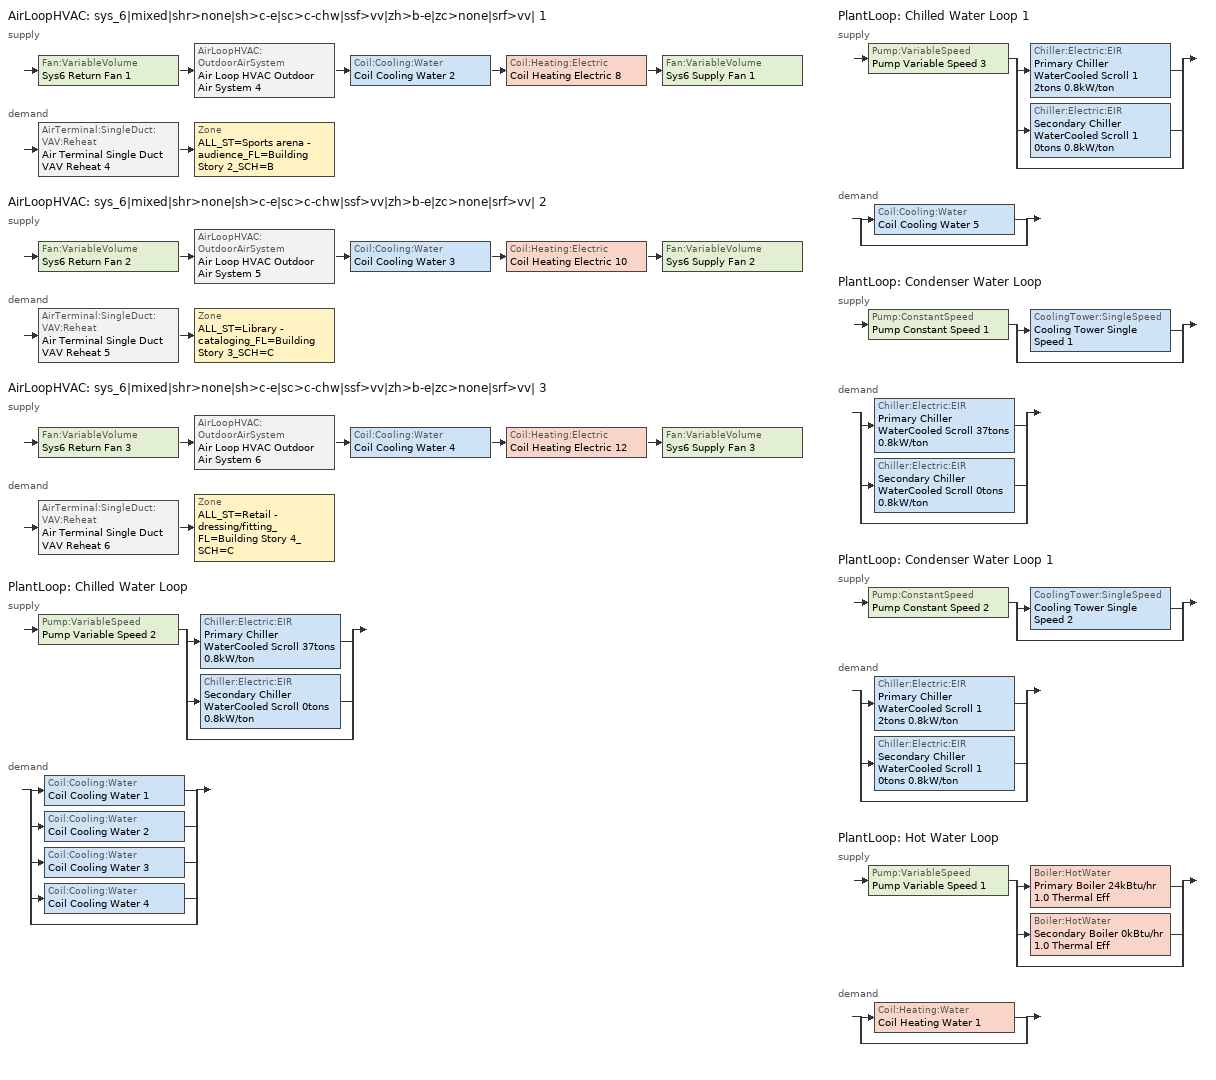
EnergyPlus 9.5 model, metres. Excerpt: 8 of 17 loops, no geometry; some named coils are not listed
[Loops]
AirLoopHVAC 'sys_6|mixed|shr>none|sh>c-e|sc>c-chw|ssf>vv|zh>b-e|zc>none|srf>vv| 1'
 supply: Fan:VariableVolume 'Sys6 Return Fan 1' > AirLoopHVAC:OutdoorAirSystem 'Air Loop HVAC Outdoor Air System 4' > Coil:Cooling:Water 'Coil Cooling Water 2' > Coil:Heating:Electric 'Coil Heating Electric 8' > Fan:VariableVolume 'Sys6 Supply Fan 1'
 demand: AirTerminal:SingleDuct:VAV:Reheat 'Air Terminal Single Duct VAV Reheat 4' > Zone 'ALL_ST=Sports arena - audience_FL=Building Story 2_SCH=B'
AirLoopHVAC 'sys_6|mixed|shr>none|sh>c-e|sc>c-chw|ssf>vv|zh>b-e|zc>none|srf>vv| 2'
 supply: Fan:VariableVolume 'Sys6 Return Fan 2' > AirLoopHVAC:OutdoorAirSystem 'Air Loop HVAC Outdoor Air System 5' > Coil:Cooling:Water 'Coil Cooling Water 3' > Coil:Heating:Electric 'Coil Heating Electric 10' > Fan:VariableVolume 'Sys6 Supply Fan 2'
 demand: AirTerminal:SingleDuct:VAV:Reheat 'Air Terminal Single Duct VAV Reheat 5' > Zone 'ALL_ST=Library - cataloging_FL=Building Story 3_SCH=C'
AirLoopHVAC 'sys_6|mixed|shr>none|sh>c-e|sc>c-chw|ssf>vv|zh>b-e|zc>none|srf>vv| 3'
 supply: Fan:VariableVolume 'Sys6 Return Fan 3' > AirLoopHVAC:OutdoorAirSystem 'Air Loop HVAC Outdoor Air System 6' > Coil:Cooling:Water 'Coil Cooling Water 4' > Coil:Heating:Electric 'Coil Heating Electric 12' > Fan:VariableVolume 'Sys6 Supply Fan 3'
 demand: AirTerminal:SingleDuct:VAV:Reheat 'Air Terminal Single Duct VAV Reheat 6' > Zone 'ALL_ST=Retail - dressing/fitting_FL=Building Story 4_SCH=C'
PlantLoop 'Chilled Water Loop'
 supply: Pump:VariableSpeed 'Pump Variable Speed 2' > split
  | Chiller:Electric:EIR 'Primary Chiller WaterCooled Scroll 37tons 0.8kW/ton'
  | Chiller:Electric:EIR 'Secondary Chiller WaterCooled Scroll 0tons 0.8kW/ton'
  | bypass
 demand: split
  | Coil:Cooling:Water 'Coil Cooling Water 1'
  | Coil:Cooling:Water 'Coil Cooling Water 2'
  | Coil:Cooling:Water 'Coil Cooling Water 3'
  | Coil:Cooling:Water 'Coil Cooling Water 4'
  | bypass
PlantLoop 'Chilled Water Loop 1'
 supply: Pump:VariableSpeed 'Pump Variable Speed 3' > split
  | Chiller:Electric:EIR 'Primary Chiller WaterCooled Scroll 1 2tons 0.8kW/ton'
  | Chiller:Electric:EIR 'Secondary Chiller WaterCooled Scroll 1 0tons 0.8kW/ton'
  | bypass
 demand: split
  | Coil:Cooling:Water 'Coil Cooling Water 5'
  | bypass
PlantLoop 'Condenser Water Loop'
 supply: Pump:ConstantSpeed 'Pump Constant Speed 1' > split
  | CoolingTower:SingleSpeed 'Cooling Tower Single Speed 1'
  | bypass
 demand: split
  | Chiller:Electric:EIR 'Primary Chiller WaterCooled Scroll 37tons 0.8kW/ton'
  | Chiller:Electric:EIR 'Secondary Chiller WaterCooled Scroll 0tons 0.8kW/ton'
  | bypass
PlantLoop 'Condenser Water Loop 1'
 supply: Pump:ConstantSpeed 'Pump Constant Speed 2' > split
  | CoolingTower:SingleSpeed 'Cooling Tower Single Speed 2'
  | bypass
 demand: split
  | Chiller:Electric:EIR 'Primary Chiller WaterCooled Scroll 1 2tons 0.8kW/ton'
  | Chiller:Electric:EIR 'Secondary Chiller WaterCooled Scroll 1 0tons 0.8kW/ton'
  | bypass
PlantLoop 'Hot Water Loop'
 supply: Pump:VariableSpeed 'Pump Variable Speed 1' > split
  | Boiler:HotWater 'Primary Boiler 24kBtu/hr 1.0 Thermal Eff'
  | Boiler:HotWater 'Secondary Boiler 0kBtu/hr 1.0 Thermal Eff'
  | bypass
 demand: split
  | Coil:Heating:Water 'Coil Heating Water 1'
  | bypass
[ZoneControl:Thermostat] Temperature Difference Between Cutout And Setpoint {deltaC}=0
Name | Zone or ZoneList | Control Type Schedule | Control 1
ALL_ST=Library - cataloging_FL=Building Story 3_SCH=C Thermostat | ALL_ST=Library - cataloging_FL=Building Story 3_SCH=C | ALL_ST=Library - cataloging_FL=Building Story 3_SCH=C Thermostat Schedule | Space Function Library - cataloging Thermostat 3
ALL_ST=Retail - dressing/fitting_FL=Building Story 4_SCH=C Thermostat | ALL_ST=Retail - dressing/fitting_FL=Building Story 4_SCH=C | ALL_ST=Retail - dressing/fitting_FL=Building Story 4_SCH=C Thermostat Schedule | Space Function Retail - dressing/fitting Thermostat 3
ALL_ST=Sports arena - audience_FL=Building Story 2_SCH=B Thermostat | ALL_ST=Sports arena - audience_FL=Building Story 2_SCH=B | ALL_ST=Sports arena - audience_FL=Building Story 2_SCH=B Thermostat Schedule | Space Function Sports arena - audience Thermostat 3
[ThermostatSetpoint:DualSetpoint]
Name | Heating Setpoint Temperature Schedule | Cooling Setpoint Temperature Schedule
Space Function Library - cataloging Thermostat 3; Space Function Retail - dressing/fitting Thermostat 3 | NECB-C-Thermostat Setpoint-Heating | NECB-C-Thermostat Setpoint-Cooling
Space Function Sports arena - audience Thermostat 3 | NECB-B-Thermostat Setpoint-Heating | NECB-B-Thermostat Setpoint-Cooling
[ZoneHVAC:Baseboard:Convective:Electric] Availability Schedule=Always On Discrete; Heating Design Capacity {W}=Autosize; Efficiency=1
Zone HVAC Baseboard Convective Electric 14; Zone HVAC Baseboard Convective Electric 15; Zone HVAC Baseboard Convective Electric 13
[Zone equipment]
ALL_ST=Library - cataloging_FL=Building Story 3_SCH=C: Zone HVAC Baseboard Convective Electric 14, Air Terminal Single Duct VAV Reheat 5
ALL_ST=Retail - dressing/fitting_FL=Building Story 4_SCH=C: Zone HVAC Baseboard Convective Electric 15, Air Terminal Single Duct VAV Reheat 6
ALL_ST=Sports arena - audience_FL=Building Story 2_SCH=B: Zone HVAC Baseboard Convective Electric 13, Air Terminal Single Duct VAV Reheat 4
[Sizing:Zone] Zone Cooling Design Supply Air Temperature Input Method=TemperatureDifference; Zone Cooling Design Supply Air Temperature {C}=14; Zone Cooling Design Supply Air Temperature Difference {deltaC}=11; Zone Heating Design Supply Air Temperature Input Method=TemperatureDifference; Zone Heating Design Supply Air Temperature {C}=40; Zone Heating Design Supply Air Temperature Difference {deltaC}=21; Zone Cooling Design Supply Air Humidity Ratio {kgWater/kgDryAir}=0.0085; Zone Heating Design Supply Air Humidity Ratio {kgWater/kgDryAir}=0.008; Zone Heating Sizing Factor=1.3; Zone Cooling Sizing Factor=1.1; Cooling Design Air Flow Method=DesignDay; Cooling Design Air Flow Rate {m3/s}=0; Cooling Minimum Air Flow per Zone Floor Area {m3/s-m2}=0.000762; Cooling Minimum Air Flow {m3/s}=0; Cooling Minimum Air Flow Fraction=0; Heating Design Air Flow Method=DesignDay; Heating Design Air Flow Rate {m3/s}=0; Heating Maximum Air Flow per Zone Floor Area {m3/s-m2}=0.002032; Heating Maximum Air Flow {m3/s}=0.141576; Heating Maximum Air Flow Fraction=0.3; Account for Dedicated Outdoor Air System=No
Name | Design Specification Outdoor Air Object
ALL_ST=Library - cataloging_FL=Building Story 3_SCH=C | Space Function Library - cataloging Ventilation
ALL_ST=Retail - dressing/fitting_FL=Building Story 4_SCH=C | Space Function Retail - dressing/fitting Ventilation
ALL_ST=Sports arena - audience_FL=Building Story 2_SCH=B | Space Function Sports arena - audience Ventilation
[Controller:MechanicalVentilation] Demand Controlled Ventilation=No; System Outdoor Air Method=ZoneSum
Name | Availability Schedule | Zone or ZoneList Name 1 | Design Specification Outdoor Air Object Name 1
Controller Mechanical Ventilation 5 | sys_6|mixed|shr>none|sh>c-e|sc>c-chw|ssf>vv|zh>b-e|zc>none|srf>vv| 2 Occ Sch | ALL_ST=Library - cataloging_FL=Building Story 3_SCH=C | Space Function Library - cataloging Ventilation
Controller Mechanical Ventilation 6 | sys_6|mixed|shr>none|sh>c-e|sc>c-chw|ssf>vv|zh>b-e|zc>none|srf>vv| 3 Occ Sch | ALL_ST=Retail - dressing/fitting_FL=Building Story 4_SCH=C | Space Function Retail - dressing/fitting Ventilation
Controller Mechanical Ventilation 4 | sys_6|mixed|shr>none|sh>c-e|sc>c-chw|ssf>vv|zh>b-e|zc>none|srf>vv| 1 Occ Sch | ALL_ST=Sports arena - audience_FL=Building Story 2_SCH=B | Space Function Sports arena - audience Ventilation
[DesignSpecification:OutdoorAir] Outdoor Air Method=Sum; Outdoor Air Flow per Zone {m3/s}=0; Outdoor Air Flow Air Changes per Hour {1/hr}=0
Name | Outdoor Air Flow per Person {m3/s-person} | Outdoor Air Flow per Zone Floor Area {m3/s-m2}
Space Function Library - cataloging Ventilation | 0.0304482 | 0
Space Function Retail - dressing/fitting Ventilation | 0 | 0.001016
Space Function Sports arena - audience Ventilation | 0.0571519 | 0
[AirTerminal:SingleDuct:VAV:Reheat] Availability Schedule=Always On Discrete; Maximum Air Flow Rate {m3/s}=Autosize; Zone Minimum Air Flow Input Method=Constant; Constant Minimum Air Flow Fraction=0.3; Fixed Minimum Air Flow Rate {m3/s}=0.6; Maximum Hot Water or Steam Flow Rate {m3/s}=Autosize; Minimum Hot Water or Steam Flow Rate {m3/s}=0; Convergence Tolerance=0.001; Damper Heating Action=Normal; Maximum Flow per Zone Floor Area During Reheat {m3/s-m2}=Autocalculate; Maximum Flow Fraction During Reheat=Autocalculate; Maximum Reheat Air Temperature {C}=43
Name | Reheat Coil
Air Terminal Single Duct VAV Reheat 5 | Coil Heating Electric 11
Air Terminal Single Duct VAV Reheat 6 | Coil Heating Electric 13
Air Terminal Single Duct VAV Reheat 4 | Coil Heating Electric 9
[Coil:Heating:Electric] Availability Schedule=Always On Discrete; Efficiency=1; Nominal Capacity {W}=Autosize
Coil Heating Electric 11; Coil Heating Electric 13; Coil Heating Electric 9; Coil Heating Electric 8; Coil Heating Electric 10; Coil Heating Electric 12
[Fan:ConstantVolume]
Fan Constant Volume 7: Availability Schedule=Always On Discrete; Fan Total Efficiency=0.39975; Pressure Rise {Pa}=640; Maximum Flow Rate {m3/s}=AutoSize; Motor Efficiency=0.615; Motor In Airstream Fraction=1
[Coil:Cooling:Water] Availability Schedule=Always On Discrete; Design Water Flow Rate {m3/s}=Autosize; Design Air Flow Rate {m3/s}=Autosize; Design Inlet Water Temperature {C}=Autosize; Design Inlet Air Temperature {C}=Autosize; Design Outlet Air Temperature {C}=Autosize; Design Inlet Air Humidity Ratio {kgWater/kgDryAir}=Autosize; Design Outlet Air Humidity Ratio {kgWater/kgDryAir}=Autosize; Type of Analysis=SimpleAnalysis; Heat Exchanger Configuration=CrossFlow
Coil Cooling Water 5; Coil Cooling Water 2; Coil Cooling Water 3; Coil Cooling Water 4
[Coil:Heating:Water]
Coil Heating Water 1: Availability Schedule=Always On Discrete; U-Factor Times Area Value {W/K}=Autosize; Maximum Water Flow Rate {m3/s}=Autosize; Performance Input Method=UFactorTimesAreaAndDesignWaterFlowRate; Rated Capacity {W}=Autosize; Rated Inlet Water Temperature {C}=82.2; Rated Inlet Air Temperature {C}=16.6; Rated Outlet Water Temperature {C}=71.1; Rated Outlet Air Temperature {C}=32.2; Rated Ratio for Air and Water Convection=0.5
[ZoneHVAC:FourPipeFanCoil]
Zone HVAC Four Pipe Fan Coil 1: Availability Schedule=Always On Discrete; Capacity Control Method=ConstantFanVariableFlow; Maximum Supply Air Flow Rate {m3/s}=Autosize; Maximum Outdoor Air Flow Rate {m3/s}=Autosize; Supply Air Fan=Fan Constant Volume 7; Cooling Coil=Coil Cooling Water 5; Maximum Cold Water Flow Rate {m3/s}=Autosize; Heating Coil=Coil Heating Water 1; Maximum Hot Water Flow Rate {m3/s}=Autosize; Minimum Supply Air Temperature in Cooling Mode {C}=Autosize; Maximum Supply Air Temperature in Heating Mode {C}=Autosize
[AirLoopHVAC] Design Supply Air Flow Rate {m3/s}=AutoSize; Design Return Air Flow Fraction of Supply Air Flow=1
sys_6|mixed|shr>none|sh>c-e|sc>c-chw|ssf>vv|zh>b-e|zc>none|srf>vv| 1; sys_6|mixed|shr>none|sh>c-e|sc>c-chw|ssf>vv|zh>b-e|zc>none|srf>vv| 2; sys_6|mixed|shr>none|sh>c-e|sc>c-chw|ssf>vv|zh>b-e|zc>none|srf>vv| 3
[Sizing:System] Type of Load to Size On=Sensible; Design Outdoor Air Flow Rate {m3/s}=Autosize; Central Heating Maximum System Air Flow Ratio=0.3; Preheat Design Temperature {C}=7; Preheat Design Humidity Ratio {kgWater/kgDryAir}=0.008; Precool Design Temperature {C}=12.8; Precool Design Humidity Ratio {kgWater/kgDryAir}=0.008; Central Cooling Design Supply Air Temperature {C}=13; Central Heating Design Supply Air Temperature {C}=13.1; Type of Zone Sum to Use=NonCoincident; 100% Outdoor Air in Cooling=No; 100% Outdoor Air in Heating=No; Central Cooling Design Supply Air Humidity Ratio {kgWater/kgDryAir}=0.0085; Central Heating Design Supply Air Humidity Ratio {kgWater/kgDryAir}=0.008; Cooling Supply Air Flow Rate Method=DesignDay; Cooling Supply Air Flow Rate {m3/s}=0; Cooling Supply Air Flow Rate Per Floor Area {m3/s-m2}=0.00996765; Cooling Fraction of Autosized Cooling Supply Air Flow Rate=1; Cooling Supply Air Flow Rate Per Unit Cooling Capacity {m3/s-W}=3.94755e-05; Heating Supply Air Flow Rate Method=DesignDay; Heating Supply Air Flow Rate {m3/s}=0; Heating Supply Air Flow Rate Per Floor Area {m3/s-m2}=0.00996765; Heating Fraction of Autosized Heating Supply Air Flow Rate=1; Heating Fraction of Autosized Cooling Supply Air Flow Rate=1; Heating Supply Air Flow Rate Per Unit Heating Capacity {m3/s-W}=3.15882e-05; System Outdoor Air Method=ZoneSum; Zone Maximum Outdoor Air Fraction=1; Cooling Design Capacity Method=CoolingDesignCapacity; Cooling Design Capacity {W}=Autosize; Cooling Design Capacity Per Floor Area {W/m2}=234.7; Fraction of Autosized Cooling Design Capacity=1; Heating Design Capacity Method=HeatingDesignCapacity; Heating Design Capacity {W}=Autosize; Heating Design Capacity Per Floor Area {W/m2}=157; Fraction of Autosized Heating Design Capacity=1; Central Cooling Capacity Control Method=OnOff
sys_6|mixed|shr>none|sh>c-e|sc>c-chw|ssf>vv|zh>b-e|zc>none|srf>vv| 1; sys_6|mixed|shr>none|sh>c-e|sc>c-chw|ssf>vv|zh>b-e|zc>none|srf>vv| 2; sys_6|mixed|shr>none|sh>c-e|sc>c-chw|ssf>vv|zh>b-e|zc>none|srf>vv| 3
[Controller:OutdoorAir] Minimum Outdoor Air Flow Rate {m3/s}=Autosize; Maximum Outdoor Air Flow Rate {m3/s}=Autosize; Economizer Control Action Type=ModulateFlow; Lockout Type=NoLockout; Minimum Limit Type=FixedMinimum; High Humidity Control=No; Control High Indoor Humidity Based on Outdoor Humidity Ratio=Yes; Heat Recovery Bypass Control Type=BypassWhenWithinEconomizerLimits
Name | Economizer Control Type | Minimum Outdoor Air Schedule | Mechanical Ventilation Controller | Economizer Maximum Limit Dry-Bulb Temperature {C} | Economizer Maximum Limit Enthalpy {J/kg} | Economizer Minimum Limit Dry-Bulb Temperature {C}
Controller Outdoor Air 4 | DifferentialEnthalpy | sys_6|mixed|shr>none|sh>c-e|sc>c-chw|ssf>vv|zh>b-e|zc>none|srf>vv| 1 Occ Sch | Controller Mechanical Ventilation 4
Controller Outdoor Air 5 | NoEconomizer | sys_6|mixed|shr>none|sh>c-e|sc>c-chw|ssf>vv|zh>b-e|zc>none|srf>vv| 2 Occ Sch | Controller Mechanical Ventilation 5 | 28 | 64000 | -100
Controller Outdoor Air 6 | NoEconomizer | sys_6|mixed|shr>none|sh>c-e|sc>c-chw|ssf>vv|zh>b-e|zc>none|srf>vv| 3 Occ Sch | Controller Mechanical Ventilation 6 | 28 | 64000 | -100
[SetpointManager:MixedAir] Control Variable=Temperature
Node 140 OS Default SPM; Node 139 OS Default SPM; Node 138 OS Default SPM; Node 137 OS Default SPM; Node 155 OS Default SPM; Node 154 OS Default SPM; Node 153 OS Default SPM; Node 152 OS Default SPM; Node 170 OS Default SPM; Node 169 OS Default SPM; Node 168 OS Default SPM; Node 167 OS Default SPM
[SetpointManager:Scheduled] Control Variable=Temperature
Name | Schedule
Setpoint Manager Scheduled 5 | Supply Air Temp 1
Setpoint Manager Scheduled 6 | Supply Air Temp 2
Setpoint Manager Scheduled 7 | Supply Air Temp 3
Setpoint Manager Scheduled 2 | CHW Temp
Setpoint Manager Scheduled 8 | CHW Temp 1
Setpoint Manager Scheduled 3 | CW Temp
Setpoint Manager Scheduled 9 | CW Temp 1
[Controller:WaterCoil] Control Variable=Temperature; Action=Reverse; Actuator Variable=Flow; Controller Convergence Tolerance {deltaC}=Autosize; Maximum Actuated Flow {m3/s}=Autosize; Minimum Actuated Flow {m3/s}=0
Controller Water Coil 2; Controller Water Coil 3; Controller Water Coil 4
[Fan:VariableVolume] Maximum Flow Rate {m3/s}=AutoSize; Fan Power Minimum Flow Rate Input Method=Fraction; Fan Power Minimum Flow Fraction=0.68; Fan Power Minimum Air Flow Rate {m3/s}=0; Motor In Airstream Fraction=1; Fan Power Coefficient 1=-2.4176; Fan Power Coefficient 2=9.5874; Fan Power Coefficient 3=-11.559; Fan Power Coefficient 4=5.4009; Fan Power Coefficient 5=0
Name | Availability Schedule | Fan Total Efficiency | Pressure Rise {Pa} | Motor Efficiency
Sys6 Return Fan 1 | sys_6|mixed|shr>none|sh>c-e|sc>c-chw|ssf>vv|zh>b-e|zc>none|srf>vv| 1 Occ Sch | 0.299975 | 250 | 0.4615
Sys6 Supply Fan 1 | sys_6|mixed|shr>none|sh>c-e|sc>c-chw|ssf>vv|zh>b-e|zc>none|srf>vv| 1 Occ Sch | 0.549965 | 1000 | 0.8461
Sys6 Return Fan 2 | sys_6|mixed|shr>none|sh>c-e|sc>c-chw|ssf>vv|zh>b-e|zc>none|srf>vv| 2 Occ Sch | 0.299975 | 250 | 0.4615
Sys6 Supply Fan 2 | sys_6|mixed|shr>none|sh>c-e|sc>c-chw|ssf>vv|zh>b-e|zc>none|srf>vv| 2 Occ Sch | 0.549965 | 1000 | 0.8461
Sys6 Return Fan 3 | sys_6|mixed|shr>none|sh>c-e|sc>c-chw|ssf>vv|zh>b-e|zc>none|srf>vv| 3 Occ Sch | 0.299975 | 250 | 0.4615
Sys6 Supply Fan 3 | sys_6|mixed|shr>none|sh>c-e|sc>c-chw|ssf>vv|zh>b-e|zc>none|srf>vv| 3 Occ Sch | 0.549965 | 1000 | 0.8461
[PlantLoop] Fluid Type=Water; Maximum Loop Temperature {C}=100; Minimum Loop Temperature {C}=0; Maximum Loop Flow Rate {m3/s}=Autosize; Minimum Loop Flow Rate {m3/s}=0; Plant Loop Volume {m3}=Autocalculate; Load Distribution Scheme=Optimal; Plant Loop Demand Calculation Scheme=SingleSetpoint
Name | Plant Equipment Operation Scheme
Chilled Water Loop | Chilled Water Loop Operation Schemes
Chilled Water Loop 1 | Chilled Water Loop 1 Operation Schemes
Condenser Water Loop | Condenser Water Loop Operation Schemes
Condenser Water Loop 1 | Condenser Water Loop 1 Operation Schemes
Hot Water Loop | Hot Water Loop Operation Schemes
[Sizing:Plant] Sizing Option=NonCoincident; Zone Timesteps in Averaging Window=1; Coincident Sizing Factor Mode=None
Name | Loop Type | Design Loop Exit Temperature {C} | Loop Design Temperature Difference {deltaC}
Chilled Water Loop; Chilled Water Loop 1 | Cooling | 7 | 6
Condenser Water Loop; Condenser Water Loop 1 | Condenser | 29 | 6
Hot Water Loop | Heating | 82 | 16
[Pump:VariableSpeed] Design Maximum Flow Rate {m3/s}=Autosize; Design Pump Head {Pa}=179352; Design Power Consumption {W}=Autosize; Fraction of Motor Inefficiencies to Fluid Stream=0; Coefficient 1 of the Part Load Performance Curve=0; Coefficient 2 of the Part Load Performance Curve=1; Coefficient 3 of the Part Load Performance Curve=0; Coefficient 4 of the Part Load Performance Curve=0; Design Minimum Flow Rate {m3/s}=0; Pump Control Type=Intermittent; Skin Loss Radiative Fraction=0.5; Design Power Sizing Method=PowerPerFlowPerPressure; Design Electric Power per Unit Flow Rate {W/(m3/s)}=348701.1; Design Shaft Power per Unit Flow Rate per Unit Head {W/((m3/s)-Pa)}=1.28205; Design Minimum Flow Rate Fraction=0
Name | Motor Efficiency
Pump Variable Speed 2 | 0.865
Pump Variable Speed 3; Pump Variable Speed 1 | 0.7
[Chiller:Electric:EIR] Reference COP {W/W}=4.5032; Reference Leaving Chilled Water Temperature {C}=6.67; Reference Entering Condenser Fluid Temperature {C}=29.4; Reference Chilled Water Flow Rate {m3/s}=Autosize; Reference Condenser Fluid Flow Rate {m3/s}=Autosize; Cooling Capacity Function of Temperature Curve=WaterCooled_Scroll_CAPFT_NECB2011; Electric Input to Cooling Output Ratio Function of Temperature Curve=WaterCooled_Scroll_EIRFT_NECB2011; Electric Input to Cooling Output Ratio Function of Part Load Ratio Curve=WaterCooled_Scroll_EIRFPLR_NECB2011; Minimum Part Load Ratio=0.25; Maximum Part Load Ratio=1; Optimum Part Load Ratio=1; Minimum Unloading Ratio=0.25; Condenser Type=WaterCooled; Condenser Fan Power Ratio {W/W}=0; Fraction of Compressor Electric Consumption Rejected by Condenser=1; Leaving Chilled Water Lower Temperature Limit {C}=2; Chiller Flow Mode=LeavingSetpointModulated; Sizing Factor=1; Basin Heater Capacity {W/K}=0; Basin Heater Setpoint Temperature {C}=10; Condenser Heat Recovery Relative Capacity Fraction=1
Name | Reference Capacity {W}
Primary Chiller WaterCooled Scroll 37tons 0.8kW/ton | 128628
Secondary Chiller WaterCooled Scroll 0tons 0.8kW/ton; Secondary Chiller WaterCooled Scroll 1 0tons 0.8kW/ton | 0.001
Primary Chiller WaterCooled Scroll 1 2tons 0.8kW/ton | 5337.39
[PlantEquipmentOperationSchemes] Control Scheme Schedule Name 1=Always On Discrete
Name | Control Scheme Object Type 1 | Control Scheme Name 1
Chilled Water Loop Operation Schemes | PlantEquipmentOperation:CoolingLoad | Chilled Water Loop Cooling Operation Scheme
Chilled Water Loop 1 Operation Schemes | PlantEquipmentOperation:CoolingLoad | Chilled Water Loop 1 Cooling Operation Scheme
Condenser Water Loop Operation Schemes | PlantEquipmentOperation:CoolingLoad | Condenser Water Loop Cooling Operation Scheme
Condenser Water Loop 1 Operation Schemes | PlantEquipmentOperation:CoolingLoad | Condenser Water Loop 1 Cooling Operation Scheme
Hot Water Loop Operation Schemes | PlantEquipmentOperation:HeatingLoad | Hot Water Loop Heating Operation Scheme
[PlantEquipmentOperation:CoolingLoad] Load Range Lower Limit 1 {W}=0; Load Range Upper Limit 1 {W}=1000000000
Name | Range Equipment List Name 1
Chilled Water Loop Cooling Operation Scheme | Chilled Water Loop Cooling Equipment List
Chilled Water Loop 1 Cooling Operation Scheme | Chilled Water Loop 1 Cooling Equipment List
Condenser Water Loop Cooling Operation Scheme | Condenser Water Loop Cooling Equipment List
Condenser Water Loop 1 Cooling Operation Scheme | Condenser Water Loop 1 Cooling Equipment List
[PlantEquipmentList]
Chilled Water Loop Cooling Equipment List: Chiller:Electric:EIR, Primary Chiller WaterCooled Scroll 37tons 0.8kW/ton, Chiller:Electric:EIR, Secondary Chiller WaterCooled Scroll 0tons 0.8kW/ton
Chilled Water Loop 1 Cooling Equipment List: Chiller:Electric:EIR, Primary Chiller WaterCooled Scroll 1 2tons 0.8kW/ton, Chiller:Electric:EIR, Secondary Chiller WaterCooled Scroll 1 0tons 0.8kW/ton
Condenser Water Loop Cooling Equipment List: CoolingTower:SingleSpeed, Cooling Tower Single Speed 1
Condenser Water Loop 1 Cooling Equipment List: CoolingTower:SingleSpeed, Cooling Tower Single Speed 2
Hot Water Loop Heating Equipment List: Boiler:HotWater, Primary Boiler 24kBtu/hr 1.0 Thermal Eff, Boiler:HotWater, Secondary Boiler 0kBtu/hr 1.0 Thermal Eff
[Pump:ConstantSpeed] Design Flow Rate {m3/s}=Autosize; Design Pump Head {Pa}=179352; Design Power Consumption {W}=Autosize; Fraction of Motor Inefficiencies to Fluid Stream=0; Pump Control Type=Intermittent; Design Power Sizing Method=PowerPerFlowPerPressure; Design Electric Power per Unit Flow Rate {W/(m3/s)}=348701.1; Design Shaft Power per Unit Flow Rate per Unit Head {W-s/m3-Pa}=1.28205
Name | Motor Efficiency
Pump Constant Speed 1 | 0.895
Pump Constant Speed 2 | 0.855
[CoolingTower:SingleSpeed] Design Water Flow Rate {m3/s}=Autosize; Design Air Flow Rate {m3/s}=Autosize; Design U-Factor Times Area Value {W/K}=Autosize; Free Convection Regime Air Flow Rate {m3/s}=Autosize; Free Convection Regime Air Flow Rate Sizing Factor=0.1; Free Convection Regime U-Factor Times Area Value {W/K}=Autosize; Free Convection U-Factor Times Area Value Sizing Factor=0.1; Performance Input Method=UFactorTimesAreaAndDesignWaterFlowRate; Heat Rejection Capacity and Nominal Capacity Sizing Ratio=1.25; Free Convection Capacity {W}=0; Free Convection Nominal Capacity Sizing Factor=0.1; Design Inlet Air Dry-Bulb Temperature {C}=24; Design Inlet Air Wet-Bulb Temperature {C}=24; Design Approach Temperature {deltaC}=5; Design Range Temperature {deltaC}=5; Basin Heater Capacity {W/K}=0; Basin Heater Setpoint Temperature {C}=2; Evaporation Loss Mode=LossFactor; Evaporation Loss Factor {percent/K}=0.2; Drift Loss Percent {percent}=0.008; Blowdown Calculation Mode=ConcentrationRatio; Blowdown Concentration Ratio=3; Capacity Control=FanCycling; Number of Cells=1; Cell Control=MinimalCell; Cell Minimum  Water Flow Rate Fraction=0.33; Cell Maximum Water Flow Rate Fraction=2.5; Sizing Factor=1
Name | Design Fan Power {W}
Cooling Tower Single Speed 1 | Autosize
Cooling Tower Single Speed 2 | 97.8394
[Boiler:HotWater] Fuel Type=Electricity; Nominal Thermal Efficiency=1; Design Water Flow Rate {m3/s}=Autosize; Minimum Part Load Ratio=0; Maximum Part Load Ratio=1; Optimum Part Load Ratio=1; Water Outlet Upper Temperature Limit {C}=99; Boiler Flow Mode=ConstantFlow; Parasitic Electric Load {W}=0; Sizing Factor=1
Name | Nominal Capacity {W}
Primary Boiler 24kBtu/hr 1.0 Thermal Eff | 7173.52
Secondary Boiler 0kBtu/hr 1.0 Thermal Eff | 0.001
[SetpointManager:OutdoorAirReset]
Setpoint Manager Outdoor Air Reset 1: Control Variable=Temperature; Setpoint at Outdoor Low Temperature {C}=82; Outdoor Low Temperature {C}=-16; Setpoint at Outdoor High Temperature {C}=60; Outdoor High Temperature {C}=0
[PlantEquipmentOperation:HeatingLoad]
Hot Water Loop Heating Operation Scheme: Load Range Lower Limit 1 {W}=0; Load Range Upper Limit 1 {W}=1000000000; Range Equipment List Name 1=Hot Water Loop Heating Equipment List
[Schedule:Compact]
ALL_ST=Library - cataloging_FL=Building Story 3_SCH=C Thermostat Schedule; ALL_ST=Retail - dressing/fitting_FL=Building Story 4_SCH=C Thermostat Schedule; ALL_ST=Sports arena - audience_FL=Building Story 2_SCH=B Thermostat Schedule: Through: 12/31, For: AllDays, Until: 24:00, 4
[Schedule:Day:Interval]
NECB-C-Thermostat Setpoint-Heating Sun|Hol Day: No, 09:00, 18, 10:00, 20, 19:00, 22, 24:00, 18
NECB-C-Thermostat Setpoint-Heating Default|Wkdy Day; NECB-C-Thermostat Setpoint-Heating Sat Day; NECB-C-Thermostat Setpoint-Heating Default: No, 07:00, 18, 08:00, 20, 21:00, 22, 24:00, 18
NECB-C-Thermostat Setpoint-Cooling Sun|Hol Day: No, 09:00, 35, 19:00, 24, 24:00, 35
NECB-C-Thermostat Setpoint-Cooling Default|Wkdy Day; NECB-C-Thermostat Setpoint-Cooling Sat Day; NECB-C-Thermostat Setpoint-Cooling Default: No, 07:00, 35, 21:00, 24, 24:00, 35
sys_6|mixed|shr>none|sh>c-e|sc>c-chw|ssf>vv|zh>b-e|zc>none|srf>vv| 2 Occ Sch Sunday; sys_6|mixed|shr>none|sh>c-e|sc>c-chw|ssf>vv|zh>b-e|zc>none|srf>vv| 3 Occ Sch Sunday: No, 11:00, 0, 19:00, 1, 24:00, 0
sys_6|mixed|shr>none|sh>c-e|sc>c-chw|ssf>vv|zh>b-e|zc>none|srf>vv| 2 Occ Sch Default; sys_6|mixed|shr>none|sh>c-e|sc>c-chw|ssf>vv|zh>b-e|zc>none|srf>vv| 3 Occ Sch Default: No, 09:00, 0, 21:00, 1, 24:00, 0
sys_6|mixed|shr>none|sh>c-e|sc>c-chw|ssf>vv|zh>b-e|zc>none|srf>vv| 2 Occ Sch Summer Design Day; sys_6|mixed|shr>none|sh>c-e|sc>c-chw|ssf>vv|zh>b-e|zc>none|srf>vv| 2 Occ Sch Winter Design Day; sys_6|mixed|shr>none|sh>c-e|sc>c-chw|ssf>vv|zh>b-e|zc>none|srf>vv| 3 Occ Sch Summer Design Day; sys_6|mixed|shr>none|sh>c-e|sc>c-chw|ssf>vv|zh>b-e|zc>none|srf>vv| 3 Occ Sch Winter Design Day; sys_6|mixed|shr>none|sh>c-e|sc>c-chw|ssf>vv|zh>b-e|zc>none|srf>vv| 1 Occ Sch Summer Design Day; sys_6|mixed|shr>none|sh>c-e|sc>c-chw|ssf>vv|zh>b-e|zc>none|srf>vv| 1 Occ Sch Winter Design Day: No, 24:00, 1
NECB-B-Thermostat Setpoint-Heating Sun|Hol Day: No, 01:00, 18, 02:00, 22, 09:00, 18, 10:00, 20, 23:00, 22, 24:00, 18
NECB-B-Thermostat Setpoint-Heating Default|Wkdy Day; NECB-B-Thermostat Setpoint-Heating Sat Day; NECB-B-Thermostat Setpoint-Heating Default: No, 02:00, 22, 08:00, 18, 09:00, 20, 24:00, 22
NECB-B-Thermostat Setpoint-Cooling Sun|Hol Day: No, 09:00, 35, 23:00, 24, 24:00, 35
NECB-B-Thermostat Setpoint-Cooling Default|Wkdy Day; NECB-B-Thermostat Setpoint-Cooling Sat Day; NECB-B-Thermostat Setpoint-Cooling Default: No, 01:00, 24, 08:00, 35, 24:00, 24
sys_6|mixed|shr>none|sh>c-e|sc>c-chw|ssf>vv|zh>b-e|zc>none|srf>vv| 1 Occ Sch Sunday: No, 01:00, 0, 02:00, 1, 11:00, 0, 23:00, 1, 24:00, 0
sys_6|mixed|shr>none|sh>c-e|sc>c-chw|ssf>vv|zh>b-e|zc>none|srf>vv| 1 Occ Sch Default: No, 01:00, 1, 10:00, 0, 24:00, 1
sys_6|mixed|shr>none|sh>c-e|sc>c-chw|ssf>vv|zh>b-e|zc>none|srf>vv| 1 Occ Sch Saturday: No, 02:00, 1, 10:00, 0, 24:00, 1
satCHW Temp 1; satCHW Temp 3; Schedule Day 4; Schedule Day 8; sunCHW Temp 1; sunCHW Temp 3; wkdCHW Temp 1; wkdCHW Temp 3: No, 01:00, 7, 02:00, 7, 03:00, 7, 04:00, 7, 05:00, 7, 06:00, 7, 07:00, 7, 08:00, 7, 09:00, 7, 10:00, 7, 11:00, 7, 12:00, 7, 13:00, 7, 14:00, 7, 15:00, 7, 16:00, 7, 17:00, 7, 18:00, 7, 19:00, 7, 20:00, 7, 21:00, 7, 22:00, 7, 23:00, 7, 24:00, 7
satCW Temp 1; satCW Temp 3; Schedule Day 5; Schedule Day 9; sunCW Temp 1; sunCW Temp 3; wkdCW Temp 1; wkdCW Temp 3: No, 01:00, 29, 02:00, 29, 03:00, 29, 04:00, 29, 05:00, 29, 06:00, 29, 07:00, 29, 08:00, 29, 09:00, 29, 10:00, 29, 11:00, 29, 12:00, 29, 13:00, 29, 14:00, 29, 15:00, 29, 16:00, 29, 17:00, 29, 18:00, 29, 19:00, 29, 20:00, 29, 21:00, 29, 22:00, 29, 23:00, 29, 24:00, 29
Supply Air Temp Default 1; Supply Air Temp Default 2; Supply Air Temp Default 3: No, 24:00, 13
[Schedule:Week:Daily]
NECB-C-Thermostat Setpoint-Heating Week Rule - Jan1-Dec31: NECB-C-Thermostat Setpoint-Heating Sun|Hol Day, NECB-C-Thermostat Setpoint-Heating Default|Wkdy Day, NECB-C-Thermostat Setpoint-Heating Default|Wkdy Day, NECB-C-Thermostat Setpoint-Heating Default|Wkdy Day, NECB-C-Thermostat Setpoint-Heating Default|Wkdy Day, NECB-C-Thermostat Setpoint-Heating Default|Wkdy Day, NECB-C-Thermostat Setpoint-Heating Sat Day, NECB-C-Thermostat Setpoint-Heating Default, NECB-C-Thermostat Setpoint-Heating Default, NECB-C-Thermostat Setpoint-Heating Default, NECB-C-Thermostat Setpoint-Heating Default, NECB-C-Thermostat Setpoint-Heating Default
NECB-C-Thermostat Setpoint-Cooling Week Rule - Jan1-Dec31: NECB-C-Thermostat Setpoint-Cooling Sun|Hol Day, NECB-C-Thermostat Setpoint-Cooling Default|Wkdy Day, NECB-C-Thermostat Setpoint-Cooling Default|Wkdy Day, NECB-C-Thermostat Setpoint-Cooling Default|Wkdy Day, NECB-C-Thermostat Setpoint-Cooling Default|Wkdy Day, NECB-C-Thermostat Setpoint-Cooling Default|Wkdy Day, NECB-C-Thermostat Setpoint-Cooling Sat Day, NECB-C-Thermostat Setpoint-Cooling Default, NECB-C-Thermostat Setpoint-Cooling Default, NECB-C-Thermostat Setpoint-Cooling Default, NECB-C-Thermostat Setpoint-Cooling Default, NECB-C-Thermostat Setpoint-Cooling Default
sys_6|mixed|shr>none|sh>c-e|sc>c-chw|ssf>vv|zh>b-e|zc>none|srf>vv| 2 Occ Sch Week Rule - Jan1-Dec31: sys_6|mixed|shr>none|sh>c-e|sc>c-chw|ssf>vv|zh>b-e|zc>none|srf>vv| 2 Occ Sch Sunday, sys_6|mixed|shr>none|sh>c-e|sc>c-chw|ssf>vv|zh>b-e|zc>none|srf>vv| 2 Occ Sch Default, sys_6|mixed|shr>none|sh>c-e|sc>c-chw|ssf>vv|zh>b-e|zc>none|srf>vv| 2 Occ Sch Default, sys_6|mixed|shr>none|sh>c-e|sc>c-chw|ssf>vv|zh>b-e|zc>none|srf>vv| 2 Occ Sch Default, sys_6|mixed|shr>none|sh>c-e|sc>c-chw|ssf>vv|zh>b-e|zc>none|srf>vv| 2 Occ Sch Default, sys_6|mixed|shr>none|sh>c-e|sc>c-chw|ssf>vv|zh>b-e|zc>none|srf>vv| 2 Occ Sch Default, sys_6|mixed|shr>none|sh>c-e|sc>c-chw|ssf>vv|zh>b-e|zc>none|srf>vv| 2 Occ Sch Default, sys_6|mixed|shr>none|sh>c-e|sc>c-chw|ssf>vv|zh>b-e|zc>none|srf>vv| 2 Occ Sch Default, sys_6|mixed|shr>none|sh>c-e|sc>c-chw|ssf>vv|zh>b-e|zc>none|srf>vv| 2 Occ Sch Summer Design Day, sys_6|mixed|shr>none|sh>c-e|sc>c-chw|ssf>vv|zh>b-e|zc>none|srf>vv| 2 Occ Sch Winter Design Day, sys_6|mixed|shr>none|sh>c-e|sc>c-chw|ssf>vv|zh>b-e|zc>none|srf>vv| 2 Occ Sch Default, sys_6|mixed|shr>none|sh>c-e|sc>c-chw|ssf>vv|zh>b-e|zc>none|srf>vv| 2 Occ Sch Default
sys_6|mixed|shr>none|sh>c-e|sc>c-chw|ssf>vv|zh>b-e|zc>none|srf>vv| 3 Occ Sch Week Rule - Jan1-Dec31: sys_6|mixed|shr>none|sh>c-e|sc>c-chw|ssf>vv|zh>b-e|zc>none|srf>vv| 3 Occ Sch Sunday, sys_6|mixed|shr>none|sh>c-e|sc>c-chw|ssf>vv|zh>b-e|zc>none|srf>vv| 3 Occ Sch Default, sys_6|mixed|shr>none|sh>c-e|sc>c-chw|ssf>vv|zh>b-e|zc>none|srf>vv| 3 Occ Sch Default, sys_6|mixed|shr>none|sh>c-e|sc>c-chw|ssf>vv|zh>b-e|zc>none|srf>vv| 3 Occ Sch Default, sys_6|mixed|shr>none|sh>c-e|sc>c-chw|ssf>vv|zh>b-e|zc>none|srf>vv| 3 Occ Sch Default, sys_6|mixed|shr>none|sh>c-e|sc>c-chw|ssf>vv|zh>b-e|zc>none|srf>vv| 3 Occ Sch Default, sys_6|mixed|shr>none|sh>c-e|sc>c-chw|ssf>vv|zh>b-e|zc>none|srf>vv| 3 Occ Sch Default, sys_6|mixed|shr>none|sh>c-e|sc>c-chw|ssf>vv|zh>b-e|zc>none|srf>vv| 3 Occ Sch Default, sys_6|mixed|shr>none|sh>c-e|sc>c-chw|ssf>vv|zh>b-e|zc>none|srf>vv| 3 Occ Sch Summer Design Day, sys_6|mixed|shr>none|sh>c-e|sc>c-chw|ssf>vv|zh>b-e|zc>none|srf>vv| 3 Occ Sch Winter Design Day, sys_6|mixed|shr>none|sh>c-e|sc>c-chw|ssf>vv|zh>b-e|zc>none|srf>vv| 3 Occ Sch Default, sys_6|mixed|shr>none|sh>c-e|sc>c-chw|ssf>vv|zh>b-e|zc>none|srf>vv| 3 Occ Sch Default
NECB-B-Thermostat Setpoint-Heating Week Rule - Jan1-Dec31: NECB-B-Thermostat Setpoint-Heating Sun|Hol Day, NECB-B-Thermostat Setpoint-Heating Default|Wkdy Day, NECB-B-Thermostat Setpoint-Heating Default|Wkdy Day, NECB-B-Thermostat Setpoint-Heating Default|Wkdy Day, NECB-B-Thermostat Setpoint-Heating Default|Wkdy Day, NECB-B-Thermostat Setpoint-Heating Default|Wkdy Day, NECB-B-Thermostat Setpoint-Heating Sat Day, NECB-B-Thermostat Setpoint-Heating Default, NECB-B-Thermostat Setpoint-Heating Default, NECB-B-Thermostat Setpoint-Heating Default, NECB-B-Thermostat Setpoint-Heating Default, NECB-B-Thermostat Setpoint-Heating Default
NECB-B-Thermostat Setpoint-Cooling Week Rule - Jan1-Dec31: NECB-B-Thermostat Setpoint-Cooling Sun|Hol Day, NECB-B-Thermostat Setpoint-Cooling Default|Wkdy Day, NECB-B-Thermostat Setpoint-Cooling Default|Wkdy Day, NECB-B-Thermostat Setpoint-Cooling Default|Wkdy Day, NECB-B-Thermostat Setpoint-Cooling Default|Wkdy Day, NECB-B-Thermostat Setpoint-Cooling Default|Wkdy Day, NECB-B-Thermostat Setpoint-Cooling Sat Day, NECB-B-Thermostat Setpoint-Cooling Default, NECB-B-Thermostat Setpoint-Cooling Default, NECB-B-Thermostat Setpoint-Cooling Default, NECB-B-Thermostat Setpoint-Cooling Default, NECB-B-Thermostat Setpoint-Cooling Default
sys_6|mixed|shr>none|sh>c-e|sc>c-chw|ssf>vv|zh>b-e|zc>none|srf>vv| 1 Occ Sch Week Rule - Jan1-Dec31: sys_6|mixed|shr>none|sh>c-e|sc>c-chw|ssf>vv|zh>b-e|zc>none|srf>vv| 1 Occ Sch Sunday, sys_6|mixed|shr>none|sh>c-e|sc>c-chw|ssf>vv|zh>b-e|zc>none|srf>vv| 1 Occ Sch Default, sys_6|mixed|shr>none|sh>c-e|sc>c-chw|ssf>vv|zh>b-e|zc>none|srf>vv| 1 Occ Sch Default, sys_6|mixed|shr>none|sh>c-e|sc>c-chw|ssf>vv|zh>b-e|zc>none|srf>vv| 1 Occ Sch Default, sys_6|mixed|shr>none|sh>c-e|sc>c-chw|ssf>vv|zh>b-e|zc>none|srf>vv| 1 Occ Sch Default, sys_6|mixed|shr>none|sh>c-e|sc>c-chw|ssf>vv|zh>b-e|zc>none|srf>vv| 1 Occ Sch Default, sys_6|mixed|shr>none|sh>c-e|sc>c-chw|ssf>vv|zh>b-e|zc>none|srf>vv| 1 Occ Sch Saturday, sys_6|mixed|shr>none|sh>c-e|sc>c-chw|ssf>vv|zh>b-e|zc>none|srf>vv| 1 Occ Sch Default, sys_6|mixed|shr>none|sh>c-e|sc>c-chw|ssf>vv|zh>b-e|zc>none|srf>vv| 1 Occ Sch Summer Design Day, sys_6|mixed|shr>none|sh>c-e|sc>c-chw|ssf>vv|zh>b-e|zc>none|srf>vv| 1 Occ Sch Winter Design Day, sys_6|mixed|shr>none|sh>c-e|sc>c-chw|ssf>vv|zh>b-e|zc>none|srf>vv| 1 Occ Sch Default, sys_6|mixed|shr>none|sh>c-e|sc>c-chw|ssf>vv|zh>b-e|zc>none|srf>vv| 1 Occ Sch Default
CHW Temp Week Rule - Jan1-Dec31: sunCHW Temp 1, wkdCHW Temp 1, wkdCHW Temp 1, wkdCHW Temp 1, wkdCHW Temp 1, wkdCHW Temp 1, satCHW Temp 1, Schedule Day 4, Schedule Day 4, Schedule Day 4, Schedule Day 4, Schedule Day 4
CHW Temp 1 Week Rule - Jan1-Dec31: sunCHW Temp 3, wkdCHW Temp 3, wkdCHW Temp 3, wkdCHW Temp 3, wkdCHW Temp 3, wkdCHW Temp 3, satCHW Temp 3, Schedule Day 8, Schedule Day 8, Schedule Day 8, Schedule Day 8, Schedule Day 8
CW Temp Week Rule - Jan1-Dec31: sunCW Temp 1, wkdCW Temp 1, wkdCW Temp 1, wkdCW Temp 1, wkdCW Temp 1, wkdCW Temp 1, satCW Temp 1, Schedule Day 5, Schedule Day 5, Schedule Day 5, Schedule Day 5, Schedule Day 5
CW Temp 1 Week Rule - Jan1-Dec31: sunCW Temp 3, wkdCW Temp 3, wkdCW Temp 3, wkdCW Temp 3, wkdCW Temp 3, wkdCW Temp 3, satCW Temp 3, Schedule Day 9, Schedule Day 9, Schedule Day 9, Schedule Day 9, Schedule Day 9
Supply Air Temp 1 Week Rule - Jan1-Dec31: Supply Air Temp Default 1, Supply Air Temp Default 1, Supply Air Temp Default 1, Supply Air Temp Default 1, Supply Air Temp Default 1, Supply Air Temp Default 1, Supply Air Temp Default 1, Supply Air Temp Default 1, Supply Air Temp Default 1, Supply Air Temp Default 1, Supply Air Temp Default 1, Supply Air Temp Default 1
Supply Air Temp 2 Week Rule - Jan1-Dec31: Supply Air Temp Default 2, Supply Air Temp Default 2, Supply Air Temp Default 2, Supply Air Temp Default 2, Supply Air Temp Default 2, Supply Air Temp Default 2, Supply Air Temp Default 2, Supply Air Temp Default 2, Supply Air Temp Default 2, Supply Air Temp Default 2, Supply Air Temp Default 2, Supply Air Temp Default 2
Supply Air Temp 3 Week Rule - Jan1-Dec31: Supply Air Temp Default 3, Supply Air Temp Default 3, Supply Air Temp Default 3, Supply Air Temp Default 3, Supply Air Temp Default 3, Supply Air Temp Default 3, Supply Air Temp Default 3, Supply Air Temp Default 3, Supply Air Temp Default 3, Supply Air Temp Default 3, Supply Air Temp Default 3, Supply Air Temp Default 3
[Schedule:Year]
NECB-C-Thermostat Setpoint-Heating: NECB-C-Thermostat Setpoint-Heating Week Rule - Jan1-Dec31, 1, 1, 12, 31
NECB-C-Thermostat Setpoint-Cooling: NECB-C-Thermostat Setpoint-Cooling Week Rule - Jan1-Dec31, 1, 1, 12, 31
sys_6|mixed|shr>none|sh>c-e|sc>c-chw|ssf>vv|zh>b-e|zc>none|srf>vv| 2 Occ Sch: sys_6|mixed|shr>none|sh>c-e|sc>c-chw|ssf>vv|zh>b-e|zc>none|srf>vv| 2 Occ Sch Week Rule - Jan1-Dec31, 1, 1, 12, 31
sys_6|mixed|shr>none|sh>c-e|sc>c-chw|ssf>vv|zh>b-e|zc>none|srf>vv| 3 Occ Sch: sys_6|mixed|shr>none|sh>c-e|sc>c-chw|ssf>vv|zh>b-e|zc>none|srf>vv| 3 Occ Sch Week Rule - Jan1-Dec31, 1, 1, 12, 31
NECB-B-Thermostat Setpoint-Heating: NECB-B-Thermostat Setpoint-Heating Week Rule - Jan1-Dec31, 1, 1, 12, 31
NECB-B-Thermostat Setpoint-Cooling: NECB-B-Thermostat Setpoint-Cooling Week Rule - Jan1-Dec31, 1, 1, 12, 31
sys_6|mixed|shr>none|sh>c-e|sc>c-chw|ssf>vv|zh>b-e|zc>none|srf>vv| 1 Occ Sch: sys_6|mixed|shr>none|sh>c-e|sc>c-chw|ssf>vv|zh>b-e|zc>none|srf>vv| 1 Occ Sch Week Rule - Jan1-Dec31, 1, 1, 12, 31
CHW Temp: CHW Temp Week Rule - Jan1-Dec31, 1, 1, 12, 31
CHW Temp 1: CHW Temp 1 Week Rule - Jan1-Dec31, 1, 1, 12, 31
CW Temp: CW Temp Week Rule - Jan1-Dec31, 1, 1, 12, 31
CW Temp 1: CW Temp 1 Week Rule - Jan1-Dec31, 1, 1, 12, 31
Supply Air Temp 1: Supply Air Temp 1 Week Rule - Jan1-Dec31, 1, 1, 12, 31
Supply Air Temp 2: Supply Air Temp 2 Week Rule - Jan1-Dec31, 1, 1, 12, 31
Supply Air Temp 3: Supply Air Temp 3 Week Rule - Jan1-Dec31, 1, 1, 12, 31
[Schedule:Constant]
Always On Discrete: Hourly Value=1
[Curve:Biquadratic] Minimum Value of x {BasedOnField A2}=5; Maximum Value of x {BasedOnField A2}=10; Minimum Value of y {BasedOnField A3}=24; Maximum Value of y {BasedOnField A3}=35
Name | Coefficient1 Constant | Coefficient2 x | Coefficient3 x**2 | Coefficient4 y | Coefficient5 y**2 | Coefficient6 x*y
WaterCooled_Scroll_CAPFT_NECB2011 | 0.94418 | 0.0337102 | 9.75564e-05 | -0.00322114 | -4.91832e-05 | -0.000177584
WaterCooled_Scroll_EIRFT_NECB2011 | 0.727393 | -0.0118922 | 0.000541177 | 0.00187934 | 0.000473461 | -0.000711472
[Curve:Quadratic]
WaterCooled_Scroll_EIRFPLR_NECB2011: Coefficient1 Constant=0.04412; Coefficient2 x=0.640367; Coefficient3 x**2=0.319555; Minimum Value of x {BasedOnField A2}=0; Maximum Value of x {BasedOnField A2}=1
